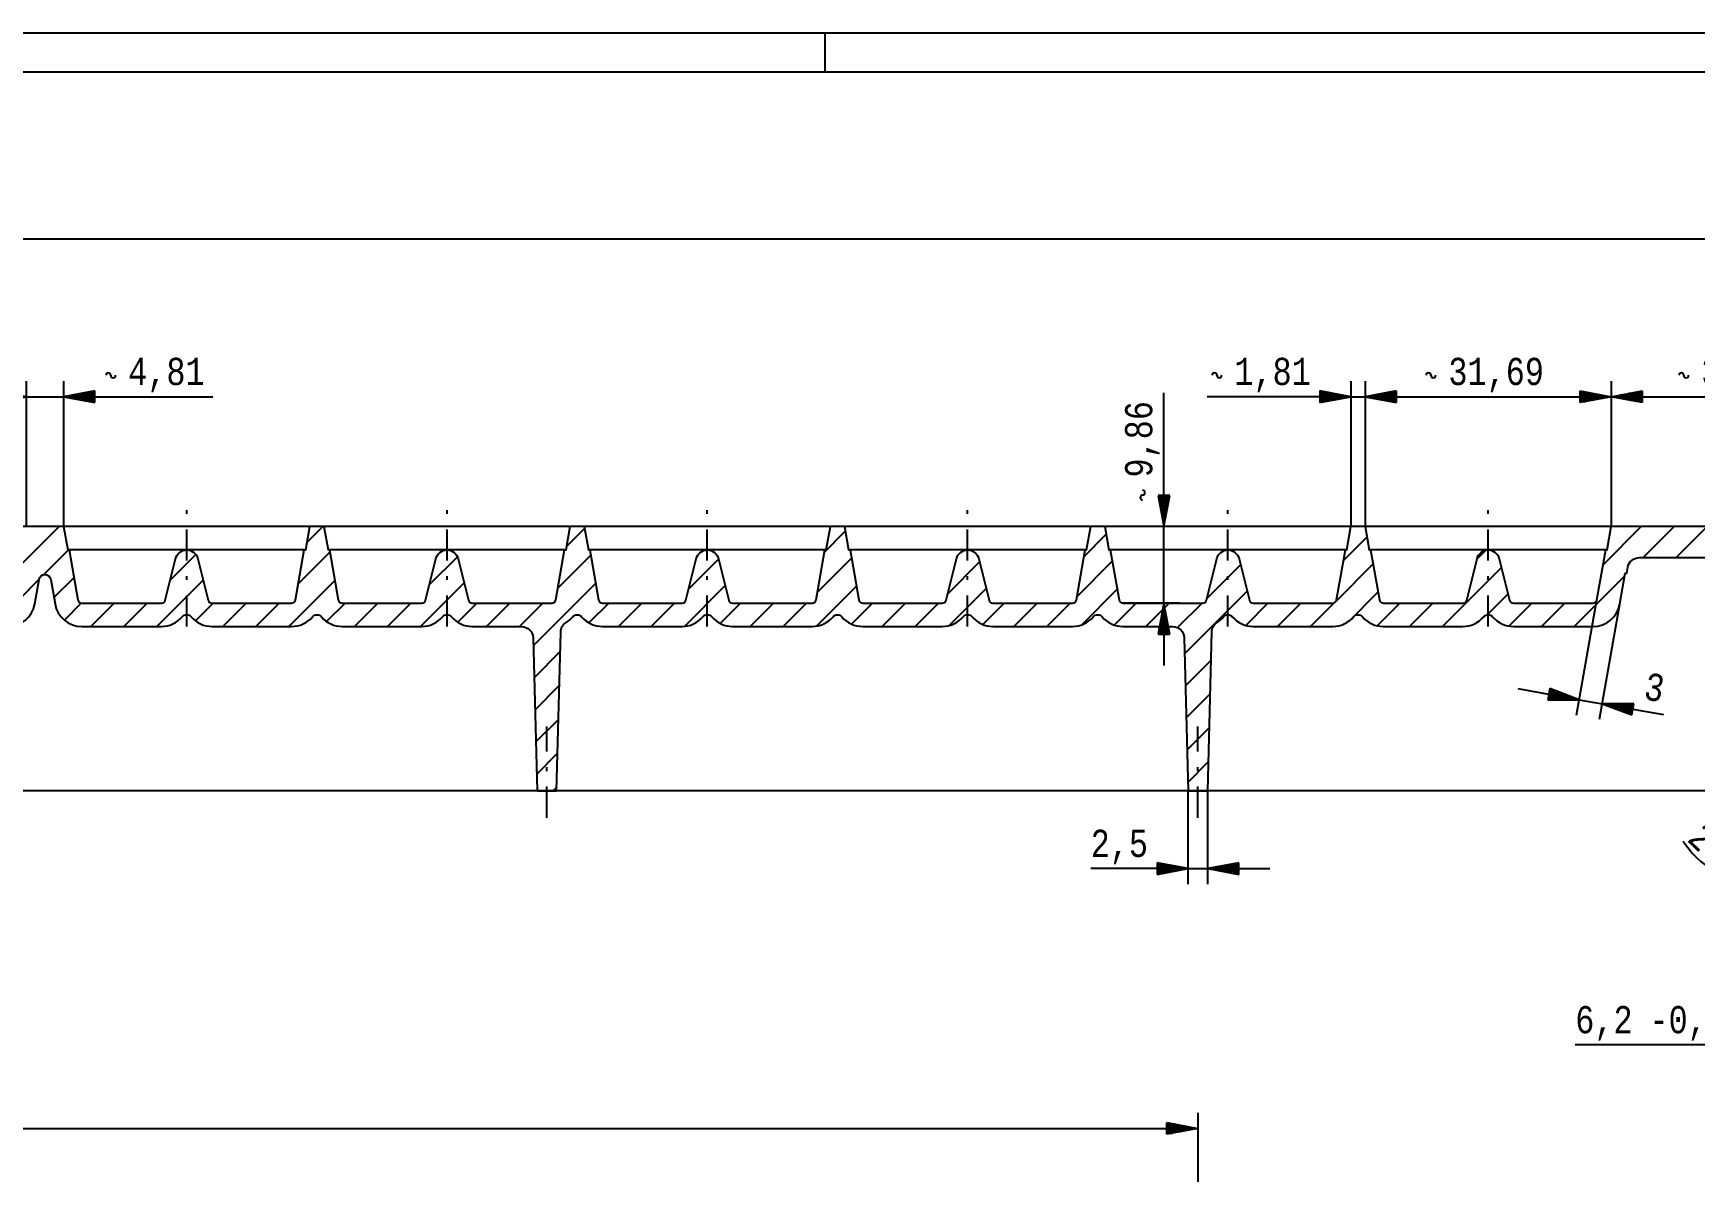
# Model space of a CAD drawing. Extents: x -39 to 802, y -19 to 575.
# Drawn here: x 300.5 to 514.4, y 428.7 to 575.2 of the extents above; entities that cross this region are included whole.
import ezdxf

# ---------------------------------------------------------------- set-up
doc = ezdxf.new("R2010")
doc.units = 0
doc.header["$MEASUREMENT"] = 0
doc.linetypes.add('GESTRICHELT', pattern=[7, 4, -3])
doc.linetypes.add('STRICHPUNKT', pattern=[8.5, 4, -2, 0.5, -2])
doc.layers.get('0').update_dxf_attribs({"linetype": 'CONTINUOUS'})
doc.layers.add('1', color=7, linetype='CONTINUOUS')
doc.layers.add('49', color=7, linetype='CONTINUOUS')
doc.styles.add('MONOTXT', font='monotxt.shx')
doc.dimstyles.new('DST_0001', dxfattribs={"dimtxt": 3.5, "dimasz": 3.5, "dimexe": 2, "dimexo": 0, "dimgap": 0.09, "dimtad": 1, "dimdsep": 46, "dimtxsty": 'MONOTXT', "dimcen": 0, "dimdle": 0.09, "dimclrd": 4, "dimclre": 4, "dimclrt": 2, "dimazin": 0, "dimtfac": 1, "dimtmove": 2, "dimatfit": 3, "dimfxl": 1, "dimtzin": 0, "dimarcsym": 0})
doc.dimstyles.new('DST_0002', dxfattribs={"dimtxt": 3.5, "dimasz": 3.5, "dimexe": 2, "dimexo": 0, "dimgap": 0.09, "dimtad": 1, "dimdsep": 46, "dimtxsty": 'MONOTXT', "dimcen": 0, "dimdle": 0.09, "dimclrd": 4, "dimclre": 4, "dimclrt": 2, "dimazin": 0, "dimtol": 1, "dimtp": 0.1, "dimtm": 0.1, "dimtfac": 1, "dimtmove": 2, "dimatfit": 3, "dimfxl": 1, "dimtzin": 0, "dimarcsym": 0})
doc.dimstyles.new('DST_0004', dxfattribs={"dimtxt": 3.5, "dimasz": 3.5, "dimexe": 2, "dimexo": 0, "dimgap": 0.09, "dimtad": 1, "dimdsep": 46, "dimtxsty": 'MONOTXT', "dimcen": 0, "dimdle": 0.09, "dimclrd": 4, "dimclre": 4, "dimclrt": 2, "dimazin": 0, "dimtfac": 1, "dimtofl": 0, "dimtmove": 2, "dimatfit": 3, "dimfxl": 1, "dimtzin": 0, "dimarcsym": 0})
doc.dimstyles.new('DST_0006', dxfattribs={"dimtxt": 3.5, "dimasz": 3.5, "dimexe": 2, "dimexo": 0, "dimgap": 0.09, "dimtad": 1, "dimdsep": 46, "dimtxsty": 'MONOTXT', "dimcen": 0, "dimdle": 0.09, "dimclrd": 4, "dimclre": 4, "dimclrt": 2, "dimazin": 0, "dimtol": 1, "dimtm": 0.05, "dimtfac": 1, "dimtmove": 2, "dimatfit": 3, "dimfxl": 1, "dimtzin": 0, "dimarcsym": 0})
doc.dimstyles.new('DST_0007', dxfattribs={"dimtxt": 3.5, "dimasz": 0, "dimexe": 2, "dimexo": 0, "dimgap": 0.09, "dimtad": 1, "dimdsep": 46, "dimtxsty": 'MONOTXT', "dimsah": 1, "dimcen": 0, "dimdle": 0.09, "dimse1": 1, "dimclrd": 4, "dimclre": 4, "dimclrt": 2, "dimazin": 0, "dimtol": 1, "dimtp": 0.5, "dimtm": 0.5, "dimtfac": 1, "dimtmove": 2, "dimatfit": 3, "dimfxl": 1, "dimtzin": 0, "dimarcsym": 0})

# ---------------------------------------------------------------- blocks, each defined once
blk = doc.blocks.new('*D12')
at = {"layer": '49', "color": 4, "transparency": 16777216}
for p, q in [((98.05, 436.32), (98.05, 404.32)), ((450.45, 436.32), (450.45, 399.99)), ((98.05, 434.32), (102.05, 435.07)), ((102.05, 433.57), (98.05, 434.32)), ((101.95, 434.32), (98.15, 434.32)), ((101.95, 434.52), (99.22, 434.52)), ((101.95, 434.12), (99.22, 434.12)), ((101.95, 434.72), (100.28, 434.72)), ((101.95, 434.92), (101.35, 434.92)), ((102.05, 435.07), (102.05, 433.57)), ((102.05, 434.32), (446.45, 434.32)), ((446.45, 433.57), (446.45, 435.07)), ((446.45, 435.07), (450.45, 434.32)), ((450.45, 434.32), (446.45, 433.57)), ((446.55, 434.92), (447.15, 434.92)), ((446.55, 434.72), (448.22, 434.72)), ((446.55, 434.52), (449.28, 434.52)), ((446.55, 434.32), (450.35, 434.32)), ((446.55, 434.12), (449.28, 434.12)), ((101.95, 433.92), (100.28, 433.92)), ((101.95, 433.72), (101.35, 433.72)), ((446.55, 433.92), (448.22, 433.92)), ((446.55, 433.72), (447.15, 433.72))]:
    blk.add_line(p, q, dxfattribs=at)
at = {"layer": '49', "color": 2, "transparency": 16777216, "style": 'MONOTXT', "width": 0.812}
blk.add_text('352,4', height=3.5, rotation=360, dxfattribs=at).set_placement((267.38, 435.82))
blk = doc.blocks.new('*X72')
at = {"layer": '1', "color": 3}
for p, q in [((298.52, 506.41), (303.86, 511.75)), ((312.34, 511.75), (312.34, 511.75)), ((320.83, 511.75), (320.83, 511.75)), ((329.31, 511.75), (329.31, 511.75)), ((333.56, 511.75), (333.56, 511.75)), ((335.79, 509.74), (337.8, 511.75)), ((359.01, 511.75), (359.01, 511.75)), ((363.25, 511.75), (363.25, 511.75)), ((367.5, 511.75), (367.5, 511.75)), ((369.19, 509.2), (371.5, 511.5)), ((388.71, 511.75), (388.71, 511.75)), ((397.2, 511.75), (397.2, 511.75)), ((402.38, 508.45), (405.06, 511.13)), ((409.92, 511.75), (409.92, 511.75)), ((414.17, 511.75), (414.17, 511.75)), ((418.41, 511.75), (418.41, 511.75)), ((422.65, 511.75), (422.65, 511.75)), ((426.89, 511.75), (426.89, 511.75)), ((431.14, 511.75), (431.14, 511.75)), ((435.38, 511.75), (435.38, 511.75)), ((490.53, 511.75), (490.53, 511.75)), ((499.02, 511.75), (499.02, 511.75)), ((502.6, 506.84), (507.5, 511.75)), ((511.75, 511.75), (507.75, 507.75)), ((511.99, 507.75), (515.99, 511.75)), ((435.79, 507.91), (438.63, 510.75)), ((469.19, 507.38), (472.2, 510.38)), ((305.08, 508.73), (301.91, 505.56)), ((321.47, 508.15), (318.18, 504.86)), ((338.72, 508.43), (334.66, 504.37)), ((355.14, 507.87), (351.53, 504.27)), ((372.29, 508.05), (368.07, 503.83)), ((388.75, 507.54), (384.89, 503.68)), ((405.85, 507.68), (401.47, 503.3)), ((422.34, 507.19), (418.24, 503.09)), ((439.42, 507.3), (434.88, 502.76)), ((455.92, 506.84), (451.59, 502.51)), ((472.99, 506.93), (468.27, 502.21)), ((486.36, 507.57), (487.48, 508.69)), ((301.31, 504.96), (295.24, 498.89)), ((303.2, 502.61), (305.79, 505.19)), ((316.45, 498.89), (322.42, 504.85)), ((333.43, 498.89), (339.36, 504.82)), ((489.51, 506.48), (481.92, 498.89)), ((505.39, 505.39), (498.89, 498.89)), ((350.4, 498.89), (356.01, 504.5)), ((364.91, 496.43), (372.92, 504.44)), ((384.35, 498.9), (389.59, 504.15)), ((401.35, 498.93), (406.49, 504.07)), ((418.38, 498.99), (423.18, 503.79)), ((435.44, 499.08), (440.06, 503.69)), ((448.74, 495.41), (456.77, 503.44)), ((469.85, 499.55), (473.62, 503.32)), ((487.66, 500.39), (490.36, 503.09)), ((306.73, 501.89), (304.55, 499.71)), ((307.97, 498.89), (310.97, 501.89)), ((315.21, 501.89), (312.21, 498.89)), ((323.7, 501.89), (321.42, 499.61)), ((324.94, 498.89), (327.94, 501.89)), ((332.18, 501.89), (329.18, 498.89)), ((340.67, 501.89), (338.3, 499.52)), ((341.91, 498.89), (344.91, 501.89)), ((349.15, 501.89), (346.15, 498.89)), ((357.64, 501.89), (355.18, 499.43)), ((358.88, 498.89), (361.88, 501.89)), ((366.12, 501.89), (363.12, 498.89)), ((374.61, 501.89), (372.07, 499.35)), ((375.85, 498.89), (378.85, 501.89)), ((383.09, 501.89), (380.09, 498.89)), ((391.58, 501.89), (388.96, 499.27)), ((392.82, 498.89), (395.82, 501.89)), ((400.06, 501.89), (397.06, 498.89)), ((408.55, 501.89), (405.86, 499.2)), ((409.79, 498.89), (412.79, 501.89)), ((417.04, 501.89), (414.04, 498.89)), ((425.52, 501.89), (422.77, 499.13)), ((426.76, 498.89), (429.76, 501.89)), ((434.01, 501.89), (431.01, 498.89)), ((442.49, 501.89), (439.68, 499.07)), ((443.73, 498.89), (446.73, 501.89)), ((450.98, 501.89), (447.83, 498.74)), ((459.46, 501.89), (456.59, 499.02)), ((460.7, 498.89), (463.7, 501.89)), ((467.98, 501.92), (464.95, 498.89)), ((476.43, 501.89), (473.52, 498.98)), ((477.67, 498.89), (480.67, 501.89)), ((493.4, 501.89), (490.45, 498.94)), ((494.65, 498.89), (497.65, 501.89)), ((368.37, 495.65), (365.02, 492.3)), ((452.14, 494.57), (448.84, 491.27)), ((365.13, 488.16), (368.25, 491.29)), ((448.95, 487.14), (452.03, 490.21)), ((368.14, 486.93), (365.23, 484.03)), ((451.91, 485.85), (449.06, 483)), ((365.34, 479.89), (368.03, 482.58)), ((449.17, 478.87), (451.8, 481.5)), ((367.91, 478.22), (367.44, 477.75))]:
    blk.add_line(p, q, dxfattribs=at)
blk = doc.blocks.new('*D31')
at = {"layer": '49', "color": 4, "transparency": 16777216}
for p, q in [((523.44, 463.81), (522.95, 477.75)), ((522.95, 463.8), (522.95, 477.75)), ((519.13, 467.2), (518.88, 465.72)), ((519.07, 466.24), (521.77, 465.79)), ((519.1, 466.44), (522.85, 465.81)), ((522.95, 465.8), (519.13, 467.2)), ((519.14, 466.64), (521.83, 466.19)), ((519.17, 466.84), (520.81, 466.56)), ((519.2, 467.03), (519.79, 466.93)), ((527.14, 467.34), (523.37, 465.81)), ((527.19, 466.58), (523.46, 465.83)), ((527.15, 466.78), (524.47, 466.23)), ((527.23, 466.39), (524.55, 465.84)), ((527.11, 466.97), (525.47, 466.64)), ((527.07, 467.17), (526.48, 467.05)), ((527.44, 465.87), (527.14, 467.34)), ((518.88, 465.72), (522.95, 465.8)), ((519, 465.85), (519.6, 465.75)), ((519.04, 466.05), (520.68, 465.77)), ((523.37, 465.81), (527.44, 465.87)), ((527.27, 466.19), (525.63, 465.86)), ((527.31, 465.99), (526.72, 465.88))]:
    blk.add_line(p, q, dxfattribs=at)
for radius, start, end in [(11.96, -147.1402, -109.2632), (11.96, -68.7366, -49.6398), (11.95, -90, -87.9999)]:
    blk.add_arc((522.95, 477.75), radius, start, end, dxfattribs=at)
at = {"layer": '49', "color": 2, "transparency": 16777216, "style": 'MONOTXT', "width": 0.812}
blk.add_text('2°', height=3.5, rotation=316.0791, dxfattribs=at).set_placement((513.28, 471.39))
blk = doc.blocks.new('*D32')
at = {"layer": '49', "color": 4, "transparency": 16777216}
for p, q in [((449.2, 465.75), (449.2, 477.75)), ((451.7, 465.75), (451.7, 477.75)), ((449.2, 467.75), (445.2, 468.5)), ((445.2, 468.5), (445.2, 467)), ((445.3, 468.35), (445.9, 468.35)), ((455.7, 468.5), (451.7, 467.75)), ((455.6, 468.35), (455, 468.35)), ((455.7, 467), (455.7, 468.5)), ((445.2, 467.75), (436.64, 467.75)), ((445.2, 467), (449.2, 467.75)), ((445.3, 468.15), (446.97, 468.15)), ((445.3, 467.95), (448.03, 467.95)), ((445.3, 467.75), (449.1, 467.75)), ((445.3, 467.55), (448.03, 467.55)), ((445.3, 467.35), (446.97, 467.35)), ((445.3, 467.15), (445.9, 467.15)), ((449.2, 467.75), (451.7, 467.75)), ((451.7, 467.75), (455.7, 467)), ((455.6, 467.75), (451.8, 467.75)), ((455.6, 467.95), (452.87, 467.95)), ((455.6, 467.55), (452.87, 467.55)), ((455.6, 468.15), (453.93, 468.15)), ((455.6, 467.35), (453.93, 467.35)), ((455.6, 467.15), (455, 467.15)), ((455.7, 467.75), (459.7, 467.75))]:
    blk.add_line(p, q, dxfattribs=at)
at = {"layer": '49', "color": 2, "transparency": 16777216, "style": 'MONOTXT', "width": 0.812}
blk.add_text('2,5', height=3.5, dxfattribs=at).set_placement((436.64, 469.24))
blk = doc.blocks.new('*D35')
at = {"layer": '49', "color": 4, "transparency": 16777216}
for p, q in [((499.19, 487.49), (501.8, 502.3)), ((502.14, 486.97), (504.75, 501.78)), ((495.59, 490.15), (491.65, 490.85)), ((495.72, 490.89), (495.46, 489.42)), ((495.62, 489.74), (497.26, 489.45)), ((495.66, 489.94), (498.35, 489.47)), ((495.69, 490.14), (499.43, 489.48)), ((499.53, 489.46), (495.72, 490.89)), ((495.73, 490.33), (498.42, 489.86)), ((495.76, 490.53), (497.4, 490.24)), ((495.8, 490.73), (496.39, 490.62)), ((495.46, 489.42), (499.53, 489.46)), ((495.59, 489.55), (496.18, 489.44)), ((499.53, 489.46), (502.49, 488.94)), ((506.56, 488.98), (502.49, 488.94)), ((502.49, 488.94), (506.3, 487.51)), ((506.33, 488.26), (502.59, 488.92)), ((506.29, 488.07), (503.6, 488.54)), ((506.36, 488.46), (503.67, 488.93)), ((506.26, 487.87), (504.62, 488.16)), ((506.4, 488.66), (504.76, 488.95)), ((506.22, 487.67), (505.63, 487.78)), ((506.43, 488.85), (505.84, 488.96)), ((506.3, 487.51), (506.56, 488.98)), ((506.43, 488.24), (510.37, 487.55))]:
    blk.add_line(p, q, dxfattribs=at)
at = {"layer": '49', "color": 2, "transparency": 16777216, "style": 'MONOTXT', "width": 0.812}
blk.add_text('3', height=3.5, rotation=350, dxfattribs=at).set_placement((507.69, 489.55))
blk = doc.blocks.new('*D36')
at = {"layer": '49', "color": 4, "transparency": 16777216}
for p, q in [((471.95, 530.45), (471.95, 511.75)), ((503.64, 530.45), (503.64, 511.75)), ((471.95, 528.45), (475.95, 529.2)), ((475.95, 527.7), (471.95, 528.45)), ((475.85, 528.45), (472.05, 528.45)), ((475.85, 528.65), (473.12, 528.65)), ((475.85, 528.25), (473.12, 528.25)), ((475.85, 528.85), (474.19, 528.85)), ((475.85, 529.05), (475.25, 529.05)), ((475.95, 529.2), (475.95, 527.7)), ((475.95, 528.45), (499.64, 528.45)), ((499.64, 527.7), (499.64, 529.2)), ((499.64, 529.2), (503.64, 528.45)), ((503.64, 528.45), (499.64, 527.7)), ((499.74, 529.05), (500.34, 529.05)), ((499.74, 528.85), (501.41, 528.85)), ((499.74, 528.65), (502.48, 528.65)), ((499.74, 528.45), (503.54, 528.45)), ((499.74, 528.25), (502.48, 528.25)), ((475.85, 528.05), (474.19, 528.05)), ((475.85, 527.85), (475.25, 527.85)), ((499.74, 528.05), (501.41, 528.05)), ((499.74, 527.85), (500.34, 527.85))]:
    blk.add_line(p, q, dxfattribs=at)
at = {"layer": '49', "color": 2, "transparency": 16777216}
for centre, start, end in [((480.12, 531.2), 0, 180), ((480.74, 531.2), 180, 0)]:
    blk.add_arc(centre, 0.312, start, end, dxfattribs=at)
at = {"layer": '49', "color": 2, "transparency": 16777216, "style": 'MONOTXT', "width": 0.812}
blk.add_text('31,69', height=3.5, dxfattribs=at).set_placement((482.68, 529.95))
blk = doc.blocks.new('*D37')
at = {"layer": '49', "color": 4, "transparency": 16777216}
for p, q in [((470.14, 530.45), (470.14, 511.75)), ((471.95, 530.45), (471.95, 511.75)), ((466.14, 528.45), (451.63, 528.45)), ((470.14, 528.45), (466.14, 529.2)), ((466.14, 529.2), (466.14, 527.7)), ((466.14, 527.7), (470.14, 528.45)), ((466.24, 529.05), (466.84, 529.05)), ((466.24, 528.85), (467.91, 528.85)), ((466.24, 528.65), (468.98, 528.65)), ((466.24, 528.45), (470.04, 528.45)), ((466.24, 528.25), (468.98, 528.25)), ((470.14, 528.45), (471.95, 528.45)), ((475.95, 529.2), (471.95, 528.45)), ((471.95, 528.45), (475.95, 527.7)), ((475.85, 528.45), (472.05, 528.45)), ((475.85, 528.65), (473.12, 528.65)), ((475.85, 528.25), (473.12, 528.25)), ((475.85, 528.85), (474.19, 528.85)), ((475.85, 529.05), (475.25, 529.05)), ((475.95, 527.7), (475.95, 529.2)), ((475.95, 528.45), (479.95, 528.45)), ((466.24, 528.05), (467.91, 528.05)), ((466.24, 527.85), (466.84, 527.85)), ((475.85, 528.05), (474.19, 528.05)), ((475.85, 527.85), (475.25, 527.85))]:
    blk.add_line(p, q, dxfattribs=at)
at = {"layer": '49', "color": 2, "transparency": 16777216}
for centre, start, end in [((452.57, 531.2), 0, 180), ((453.2, 531.2), 180, 0)]:
    blk.add_arc(centre, 0.312, start, end, dxfattribs=at)
at = {"layer": '49', "color": 2, "transparency": 16777216, "style": 'MONOTXT', "width": 0.812}
blk.add_text('1,81', height=3.5, dxfattribs=at).set_placement((455.13, 529.95))
blk = doc.blocks.new('*D38')
at = {"layer": '49', "color": 4, "transparency": 16777216}
for p, q in [((299.64, 530.45), (299.64, 511.75)), ((304.45, 530.45), (304.45, 511.75)), ((295.64, 528.45), (291.64, 528.45)), ((299.64, 528.45), (295.64, 529.2)), ((295.64, 529.2), (295.64, 527.7)), ((295.64, 527.7), (299.64, 528.45)), ((295.74, 529.05), (296.34, 529.05)), ((295.74, 528.85), (297.41, 528.85)), ((295.74, 528.65), (298.48, 528.65)), ((295.74, 528.45), (299.54, 528.45)), ((295.74, 528.25), (298.48, 528.25)), ((299.64, 528.45), (304.45, 528.45)), ((308.45, 529.2), (304.45, 528.45)), ((304.45, 528.45), (308.45, 527.7)), ((308.35, 528.45), (304.55, 528.45)), ((308.35, 528.65), (305.62, 528.65)), ((308.35, 528.25), (305.62, 528.25)), ((308.35, 528.85), (306.69, 528.85)), ((308.35, 529.05), (307.75, 529.05)), ((308.45, 527.7), (308.45, 529.2)), ((308.45, 528.45), (323.65, 528.45)), ((295.74, 528.05), (297.41, 528.05)), ((295.74, 527.85), (296.34, 527.85)), ((308.35, 528.05), (306.69, 528.05)), ((308.35, 527.85), (307.75, 527.85))]:
    blk.add_line(p, q, dxfattribs=at)
at = {"layer": '49', "color": 2, "transparency": 16777216}
for centre, start, end in [((310.2, 531.2), 0, 180), ((310.82, 531.2), 180, 0)]:
    blk.add_arc(centre, 0.312, start, end, dxfattribs=at)
at = {"layer": '49', "color": 2, "transparency": 16777216, "style": 'MONOTXT', "width": 0.812}
blk.add_text('4,81', height=3.5, dxfattribs=at).set_placement((312.76, 529.95))
blk = doc.blocks.new('*D39')
at = {"layer": '49', "color": 4, "transparency": 16777216}
for p, q in [((446.07, 515.75), (446.07, 528.94)), ((446.82, 515.75), (445.32, 515.75)), ((445.32, 515.75), (446.07, 511.75)), ((445.47, 515.65), (445.47, 515.05)), ((445.67, 515.65), (445.67, 513.98)), ((445.87, 515.65), (445.87, 512.91)), ((446.07, 511.75), (446.82, 515.75)), ((446.07, 515.65), (446.07, 511.85)), ((446.27, 515.65), (446.27, 512.91)), ((446.47, 515.65), (446.47, 513.98)), ((446.67, 515.65), (446.67, 515.05)), ((448.07, 511.75), (438.45, 511.75)), ((446.07, 501.89), (446.07, 511.75)), ((448.07, 501.89), (440.8, 501.89)), ((446.07, 501.89), (445.32, 497.89)), ((445.87, 497.99), (445.87, 500.72)), ((446.82, 497.89), (446.07, 501.89)), ((446.07, 497.99), (446.07, 501.79)), ((446.27, 497.99), (446.27, 500.72)), ((445.47, 497.99), (445.47, 498.59)), ((445.67, 497.99), (445.67, 499.65)), ((446.47, 497.99), (446.47, 499.65)), ((446.67, 497.99), (446.67, 498.59)), ((445.32, 497.89), (446.82, 497.89)), ((446.07, 497.89), (446.07, 493.89))]:
    blk.add_line(p, q, dxfattribs=at)
at = {"layer": '49', "color": 2, "transparency": 16777216}
for centre, start, end in [((443.32, 515.49), 90, -90), ((443.32, 516.11), -90, 90)]:
    blk.add_arc(centre, 0.312, start, end, dxfattribs=at)
at = {"layer": '49', "color": 2, "transparency": 16777216, "style": 'MONOTXT', "width": 0.812}
blk.add_text('9,86', height=3.5, rotation=90, dxfattribs=at).set_placement((444.57, 518.05))
blk = doc.blocks.new('*D40')
at = {"layer": '49', "color": 4, "transparency": 16777216}
for p, q in [((503.64, 530.45), (503.64, 511.75)), ((537.05, 530.45), (537.05, 511.75)), ((503.64, 528.45), (507.64, 529.2)), ((507.64, 527.7), (503.64, 528.45)), ((507.54, 528.45), (503.74, 528.45)), ((507.54, 528.65), (504.81, 528.65)), ((507.54, 528.25), (504.81, 528.25)), ((507.54, 528.85), (505.88, 528.85)), ((507.54, 529.05), (506.94, 529.05)), ((507.64, 529.2), (507.64, 527.7)), ((507.64, 528.45), (533.05, 528.45)), ((533.05, 527.7), (533.05, 529.2)), ((533.05, 529.2), (537.05, 528.45)), ((537.05, 528.45), (533.05, 527.7)), ((533.15, 529.05), (533.75, 529.05)), ((533.15, 528.85), (534.82, 528.85)), ((533.15, 528.65), (535.88, 528.65)), ((533.15, 528.45), (536.95, 528.45)), ((533.15, 528.25), (535.88, 528.25)), ((507.54, 528.05), (505.88, 528.05)), ((507.54, 527.85), (506.94, 527.85)), ((533.15, 528.05), (534.82, 528.05)), ((533.15, 527.85), (533.75, 527.85))]:
    blk.add_line(p, q, dxfattribs=at)
at = {"layer": '49', "color": 2, "transparency": 16777216}
for centre, start, end in [((512.67, 531.2), 0, 180), ((513.29, 531.2), 180, 0)]:
    blk.add_arc(centre, 0.312, start, end, dxfattribs=at)
at = {"layer": '49', "color": 2, "transparency": 16777216, "style": 'MONOTXT', "width": 0.812}
blk.add_text('33,41', height=3.5, dxfattribs=at).set_placement((515.23, 529.95))
blk = doc.blocks.new('*D42')
at = {"layer": '49', "color": 4, "transparency": 16777216}
for p, q in [((526.95, 443.07), (526.95, 477.75)), ((533.15, 443.07), (533.15, 477.75)), ((522.95, 445.07), (499.01, 445.07)), ((526.95, 445.07), (522.95, 445.82)), ((522.95, 445.82), (522.95, 444.32)), ((522.95, 444.32), (526.95, 445.07)), ((523.05, 445.67), (523.65, 445.67)), ((523.05, 445.47), (524.72, 445.47)), ((523.05, 445.27), (525.78, 445.27)), ((523.05, 445.07), (526.85, 445.07)), ((523.05, 444.87), (525.78, 444.87)), ((526.95, 445.07), (533.15, 445.07)), ((537.15, 445.82), (533.15, 445.07)), ((533.15, 445.07), (537.15, 444.32)), ((537.05, 445.07), (533.25, 445.07)), ((537.05, 445.27), (534.32, 445.27)), ((537.05, 444.87), (534.32, 444.87)), ((537.05, 445.47), (535.38, 445.47)), ((537.05, 445.67), (536.45, 445.67)), ((537.15, 444.32), (537.15, 445.82)), ((537.15, 445.07), (541.15, 445.07)), ((523.05, 444.67), (524.72, 444.67)), ((523.05, 444.47), (523.65, 444.47)), ((537.05, 444.67), (535.38, 444.67)), ((537.05, 444.47), (536.45, 444.47))]:
    blk.add_line(p, q, dxfattribs=at)
at = {"layer": '49', "color": 2, "transparency": 16777216, "style": 'MONOTXT', "width": 0.812}
blk.add_text('6,2', height=3.5, dxfattribs=at).set_placement((499.01, 446.56))
at = {"layer": '49', "color": 1, "transparency": 16777216, "style": 'MONOTXT', "width": 0.812}
blk.add_text('-0,05', height=3.5, dxfattribs=at).set_placement((508.56, 446.56))
blk = doc.blocks.new('*D43')
at = {"layer": '49', "color": 4, "transparency": 16777216}
for p, q in [((559.05, 431.16), (559.05, 477.75)), ((530.05, 431.16), (530.05, 473.16)), ((530.05, 433.16), (534.05, 433.91)), ((534.05, 432.41), (530.05, 433.16)), ((533.95, 433.16), (530.15, 433.16)), ((533.95, 433.36), (531.22, 433.36)), ((533.95, 432.96), (531.22, 432.96)), ((533.95, 433.56), (532.28, 433.56)), ((533.95, 432.76), (532.28, 432.76)), ((533.95, 433.76), (533.35, 433.76)), ((533.95, 432.56), (533.35, 432.56)), ((534.05, 433.91), (534.05, 432.41)), ((534.05, 433.16), (555.05, 433.16)), ((555.05, 432.41), (555.05, 433.91)), ((555.05, 433.91), (559.05, 433.16)), ((559.05, 433.16), (555.05, 432.41)), ((555.15, 433.76), (555.75, 433.76)), ((555.15, 433.56), (556.82, 433.56)), ((555.15, 433.36), (557.88, 433.36)), ((555.15, 433.16), (558.95, 433.16)), ((555.15, 432.96), (557.88, 432.96)), ((555.15, 432.76), (556.82, 432.76)), ((555.15, 432.56), (555.75, 432.56))]:
    blk.add_line(p, q, dxfattribs=at)
at = {"layer": '49', "color": 1, "transparency": 16777216}
for p, q in [((543.18, 437.29), (544.58, 437.29)), ((543.88, 436.41), (543.88, 438.16)), ((543.18, 435.54), (544.58, 435.54))]:
    blk.add_line(p, q, dxfattribs=at)
at = {"layer": '49', "color": 2, "transparency": 16777216, "style": 'MONOTXT', "width": 0.812}
blk.add_text('29', height=3.5, rotation=0, dxfattribs=at).set_placement((535.77, 434.66))
at = {"layer": '49', "color": 1, "transparency": 16777216, "style": 'MONOTXT', "width": 0.812}
blk.add_text('0,1', height=3.5, rotation=0, dxfattribs=at).set_placement((545.28, 434.66))
blk = doc.blocks.new('*D48')
at = {"layer": '49', "color": 1, "transparency": 16777216}
for p, q in [((99.61, 552.86), (101.01, 552.86)), ((100.31, 551.99), (100.31, 553.74)), ((99.61, 551.11), (101.01, 551.11))]:
    blk.add_line(p, q, dxfattribs=at)
at = {"layer": '49', "color": 4, "transparency": 16777216}
for p, q in [((559.05, 550.74), (559.05, 507.75)), ((51.95, 548.74), (555.05, 548.74)), ((555.05, 547.99), (555.05, 549.49)), ((555.05, 549.49), (559.05, 548.74)), ((559.05, 548.74), (555.05, 547.99)), ((555.15, 549.34), (555.75, 549.34)), ((555.15, 549.14), (556.82, 549.14)), ((555.15, 548.94), (557.88, 548.94)), ((555.15, 548.74), (558.95, 548.74)), ((555.15, 548.54), (557.88, 548.54)), ((555.15, 548.34), (556.82, 548.34)), ((555.15, 548.14), (555.75, 548.14))]:
    blk.add_line(p, q, dxfattribs=at)
at = {"layer": '49', "color": 2, "transparency": 16777216, "style": 'MONOTXT', "width": 0.812}
blk.add_text('922', height=3.5, dxfattribs=at).set_placement((89.36, 550.24))
at = {"layer": '49', "color": 1, "transparency": 16777216, "style": 'MONOTXT', "width": 0.812}
blk.add_text('0,5', height=3.5, dxfattribs=at).set_placement((101.71, 550.24))
blk = doc.blocks.new('DINA1_____00034')
at = {"layer": '1', "color": 4}
blk.add_line((402.45, 570.21), (402.45, 575.21), dxfattribs=at)
blk.add_lwpolyline([(-38.55, -18.79), (802.45, -18.79), (802.45, 575.21), (-38.55, 575.21), (-38.55, -18.79)], dxfattribs=at)
at = {"layer": '1'}
blk.add_lwpolyline([(-33.55, -13.79), (797.45, -13.79), (797.45, 570.21), (-33.55, 570.21), (-33.55, -13.79)], dxfattribs=at)
blk = doc.blocks.new('ZBL2D00___00033')
blk.add_blockref('DINA1_____00034', (0, 0))
blk = doc.blocks.new('STEGE_____00009')
at = {"layer": '49'}
dim = blk.add_linear_dim(base=(98.049, 434.322), p1=(98.049, 404.322), p2=(450.449, 399.99), dimstyle='DST_0001', dxfattribs=at)
dim.commit()
dim.dimension.update_dxf_attribs({"geometry": '*D12', "text_midpoint": (274.249, 437.572), "dimtype": 128})
blk = doc.blocks.new('DS________00002')
blk.add_blockref('STEGE_____00009', (0, 0))
blk = doc.blocks.new('ALVEOLE___00017')
at = {"layer": '1', "color": 1, "linetype": 'STRICHPUNKT'}
for p, q in [((320.299, 498.87), (320.299, 514.765)), ((353.799, 498.87), (353.799, 514.765)), ((387.299, 498.87), (387.299, 514.765)), ((420.799, 498.87), (420.799, 514.765)), ((454.299, 498.87), (454.299, 514.765)), ((487.799, 498.87), (487.799, 514.765))]:
    blk.add_line(p, q, dxfattribs=at)
at = {"layer": '1'}
for p, q in [((335.43, 508.729), (305.168, 508.729)), ((368.93, 508.729), (338.668, 508.729)), ((402.43, 508.729), (372.168, 508.729)), ((435.93, 508.729), (405.668, 508.729)), ((469.43, 508.729), (439.168, 508.729)), ((502.93, 508.729), (472.668, 508.729))]:
    blk.add_line(p, q, dxfattribs=at)
for points in [[(335.43, 508.729), (335.611, 508.729), (336.143, 511.747), (304.454, 511.747), (304.987, 508.729), (305.168, 508.729), (306.301, 502.304, 0.3639702), (306.796, 501.888), (317.047, 501.888, 0.3443276), (317.535, 502.269), (318.866, 507.61, -0.3443276), (320.299, 508.729, -0.3443276), (321.731, 507.61), (323.063, 502.269, 0.3443276), (323.551, 501.888), (333.802, 501.888, 0.3639702), (334.297, 502.304), (335.43, 508.729)], [(368.93, 508.729), (369.111, 508.729), (369.643, 511.747), (337.954, 511.747), (338.487, 508.729), (338.668, 508.729), (339.801, 502.304, 0.3639702), (340.296, 501.888), (350.547, 501.888, 0.3443276), (351.035, 502.269), (352.366, 507.61, -0.3443276), (353.799, 508.729, -0.3443276), (355.231, 507.61), (356.563, 502.269, 0.3443276), (357.051, 501.888), (367.302, 501.888, 0.3639702), (367.797, 502.304), (368.93, 508.729)], [(402.43, 508.729), (402.611, 508.729), (403.143, 511.747), (371.454, 511.747), (371.987, 508.729), (372.168, 508.729), (373.301, 502.304, 0.3639702), (373.796, 501.888), (384.047, 501.888, 0.3443276), (384.535, 502.269), (385.866, 507.61, -0.3443276), (387.299, 508.729, -0.3443276), (388.731, 507.61), (390.063, 502.269, 0.3443276), (390.551, 501.888), (400.802, 501.888, 0.3639702), (401.297, 502.304), (402.43, 508.729)], [(435.93, 508.729), (436.111, 508.729), (436.643, 511.747), (404.954, 511.747), (405.487, 508.729), (405.668, 508.729), (406.801, 502.304, 0.3639702), (407.296, 501.888), (417.547, 501.888, 0.3443276), (418.035, 502.269), (419.366, 507.61, -0.3443276), (420.799, 508.729, -0.3443276), (422.231, 507.61), (423.563, 502.269, 0.3443276), (424.051, 501.888), (434.302, 501.888, 0.3639702), (434.797, 502.304), (435.93, 508.729)], [(469.43, 508.729), (469.611, 508.729), (470.143, 511.747), (438.454, 511.747), (438.987, 508.729), (439.168, 508.729), (440.301, 502.304, 0.3639702), (440.796, 501.888), (451.047, 501.888, 0.3443276), (451.535, 502.269), (452.866, 507.61, -0.3443276), (454.299, 508.729, -0.3443276), (455.731, 507.61), (457.063, 502.269, 0.3443276), (457.551, 501.888), (467.802, 501.888, 0.3639702), (468.297, 502.304), (469.43, 508.729)], [(502.93, 508.729), (503.111, 508.729), (503.643, 511.747), (471.954, 511.747), (472.487, 508.729), (472.668, 508.729), (473.801, 502.304, 0.3639702), (474.296, 501.888), (484.547, 501.888, 0.3443276), (485.035, 502.269), (486.366, 507.61, -0.3443276), (487.799, 508.729, -0.3443276), (489.231, 507.61), (490.563, 502.269, 0.3443276), (491.051, 501.888), (501.302, 501.888, 0.3639702), (501.797, 502.304), (502.93, 508.729)]]:
    blk.add_lwpolyline(points, format="xyb", dxfattribs=at)
at = {"layer": '49'}
for base, p1, p2, picture, middle in [((299.643, 528.449), (299.643, 511.747), (304.454, 511.747), '*D38', (313.043, 531.699)), ((470.143, 528.449), (470.143, 511.747), (471.954, 511.747), '*D37', (462.243, 531.699)), ((471.954, 528.449), (471.954, 511.747), (503.643, 511.747), '*D36', (487.799, 531.699)), ((503.643, 528.449), (503.643, 511.747), (537.049, 511.747), '*D40', (520.346, 531.699))]:
    dim = blk.add_linear_dim(base=base, p1=p1, p2=p2, text='~<>', dimstyle='DST_0001', dxfattribs=at)
    dim.commit()
    dim.dimension.update_dxf_attribs({"geometry": picture, "text_midpoint": middle, "dimtype": 128})
dim = blk.add_linear_dim(base=(446.068, 511.747), p1=(438.454, 511.747), p2=(440.796, 501.888), angle=90, text='~<>', dimstyle='DST_0001', dxfattribs=at)
dim.commit()
dim.dimension.update_dxf_attribs({"geometry": '*D39', "text_midpoint": (442.818, 518.331), "dimtype": 128})
blk = doc.blocks.new('RUETTL____00020')
at = {"layer": '1', "color": 1, "linetype": 'STRICHPUNKT'}
blk.add_line((530.049, 508.986), (530.049, 473.164), dxfattribs=at)
at = {"layer": '1', "color": 3, "linetype": 'GESTRICHELT'}
blk.add_line((532.815, 496.459), (532.835, 495.747), dxfattribs=at)
blk.add_lwpolyline([(527.015, 484.283), (527.521, 506.281, -0.4074984), (529.02, 507.747), (531.578, 507.747, -0.4074141), (532.578, 506.77), (533.044, 486.747), (533.112, 484.747), (533.149, 483.647)], format="xyb", dxfattribs=at)
at = {"layer": '1'}
blk.add_lwpolyline([(533.149, 482.747), (526.949, 482.747), (526.949, 483.635, -0.4153766), (530.049, 486.747, -0.4142136), (533.149, 483.647), (533.149, 482.747)], format="xyb", dxfattribs=at)
at = {"layer": '49'}
for base, p1, p2, dimstyle, picture, middle in [((526.949, 445.074), (526.949, 477.747), (533.149, 477.747), 'DST_0006', '*D42', (516.57, 448.311)), ((530.049, 433.164), (530.049, 473.164), (559.049, 477.747), 'DST_0002', '*D43', (544.549, 436.414))]:
    dim = blk.add_linear_dim(base=base, p1=p1, p2=p2, dimstyle=dimstyle, dxfattribs=at)
    dim.commit()
    dim.dimension.update_dxf_attribs({"geometry": picture, "text_midpoint": middle, "dimtype": 128})
blk = doc.blocks.new('SCHNITT___00016')
at = {"layer": '1', "color": 1, "linetype": 'STRICHPUNKT'}
for p, q in [((366.649, 474.293), (366.649, 486.02)), ((450.449, 474.293), (450.449, 486.02))]:
    blk.add_line(p, q, dxfattribs=at)
at = {"layer": '1'}
for points in [[(302.788, 504.951), (303.346, 501.783, 0.3639702), (306.796, 498.888), (317.047, 498.888, 0.2211243), (319.725, 500.134, -0.4649846), (320.872, 500.134, 0.2211243), (323.551, 498.888), (333.802, 498.888, 0.2206451), (336.476, 500.129, -0.4638736), (337.622, 500.129, 0.2206451), (340.296, 498.888), (350.547, 498.888, 0.2211243), (353.225, 500.134, -0.4649846), (354.372, 500.134, 0.2211243), (357.051, 498.888), (363.384, 498.888, -0.406566), (364.884, 497.427), (365.399, 477.747), (367.899, 477.747), (368.434, 498.175, -0.252883), (369.144, 499.412, 0.0788645), (369.976, 500.129, -0.4638736), (371.122, 500.129, 0.2206451), (373.796, 498.888), (384.047, 498.888, 0.2211243), (386.725, 500.134, -0.4649846), (387.872, 500.134, 0.2211243), (390.551, 498.888), (400.802, 498.888, 0.2206451), (403.476, 500.129, -0.4638736), (404.622, 500.129, 0.2206451), (407.296, 498.888), (417.547, 498.888, 0.2211243), (420.225, 500.134, -0.4649846), (421.372, 500.134, 0.2211243), (424.051, 498.888), (434.302, 498.888, 0.2206451), (436.976, 500.129, -0.4638736), (438.122, 500.129, 0.2206451), (440.796, 498.888), (447.184, 498.888, -0.406566), (448.684, 497.427), (449.199, 477.747), (451.699, 477.747), (452.235, 498.21, -0.249375), (452.929, 499.436, 0.0760045), (453.725, 500.134, -0.4649846), (454.872, 500.134, 0.2211243), (457.551, 498.888), (467.802, 498.888, 0.2206451), (470.476, 500.129, -0.4638736), (471.622, 500.129, 0.2206451), (474.296, 498.888), (484.547, 498.888, 0.2211243), (487.225, 500.134, -0.4649846), (488.372, 500.134, 0.2211243), (491.051, 498.888), (501.302, 498.888, 0.3639702), (504.752, 501.783), (505.448, 505.729), (505.629, 505.729), (505.766, 506.507, -0.3639702), (507.243, 507.747), (520.453, 507.747, -0.4040256)], [(275.824, 498.888), (280.547, 498.888, 0.2211243), (283.225, 500.134, -0.4649846), (284.372, 500.134, 0.2211243), (287.051, 498.888), (297.302, 498.888, 0.3639702), (300.752, 501.783), (301.31, 504.951, -0.8390996), (302.788, 504.951)]]:
    blk.add_lwpolyline(points, format="xyb", dxfattribs=at)
blk.add_lwpolyline([(537.049, 511.747), (275.824, 511.747)], dxfattribs=at)
for name in ['ALVEOLE___00017', 'RUETTL____00020']:
    blk.add_blockref(name, (0, 0))
blk.add_blockref('*X72', (0, 0), dxfattribs=at)
at = {"layer": '49'}
dim = blk.add_angular_dim_2l(base=(516.848, 467.473), line1=((522.949, 477.747), (522.949, 477.847)), line2=((522.949, 477.747), (521.952, 506.299)), dimstyle='DST_0004', dxfattribs=at)
dim.commit()
dim.dimension.update_dxf_attribs({"geometry": '*D31', "text_midpoint": (517.399, 470), "dimtype": 130})
dim = blk.add_linear_dim(base=(499.533, 489.46), p1=(501.797, 502.304), p2=(504.752, 501.783), angle=350, dimstyle='DST_0001', dxfattribs=at)
dim.commit()
dim.dimension.update_dxf_attribs({"geometry": '*D35', "text_midpoint": (508.426, 491.192), "dimtype": 129})
dim = blk.add_linear_dim(base=(449.199, 467.747), p1=(449.199, 477.747), p2=(451.699, 477.747), dimstyle='DST_0001', dxfattribs=at)
dim.commit()
dim.dimension.update_dxf_attribs({"geometry": '*D32', "text_midpoint": (443.19, 470.987), "dimtype": 128})
blk = doc.blocks.new('RA________00022')
at = {"layer": '1'}
blk.add_line((526.449, 477.747), (94.413, 477.747), dxfattribs=at)
blk.add_lwpolyline([(537.049, 509.247), (537.049, 511.747), (94.413, 511.747)], dxfattribs=at)
at = {"layer": '49'}
dim = blk.add_linear_dim(base=(98.049, 548.737), p1=(98.049, 511.747), p2=(559.049, 507.747), dimstyle='DST_0007', dxfattribs=at)
dim.commit()
dim.dimension.update_dxf_attribs({"geometry": '*D48', "text_midpoint": (99.555, 551.987), "dimtype": 128})
blk = doc.blocks.new('VA________00015')
for name in ['RA________00022', 'SCHNITT___00016']:
    blk.add_blockref(name, (0, 0))
blk = doc.blocks.new('ANSICHTEN_00001')
for name in ['VA________00015', 'DS________00002']:
    blk.add_blockref(name, (0, 0))

msp = doc.modelspace()

# ---------------------------------------------------------------- block references
for name in ['ZBL2D00___00033', 'ANSICHTEN_00001']:
    msp.add_blockref(name, (0, 0))

doc.saveas('drawing.dxf')
